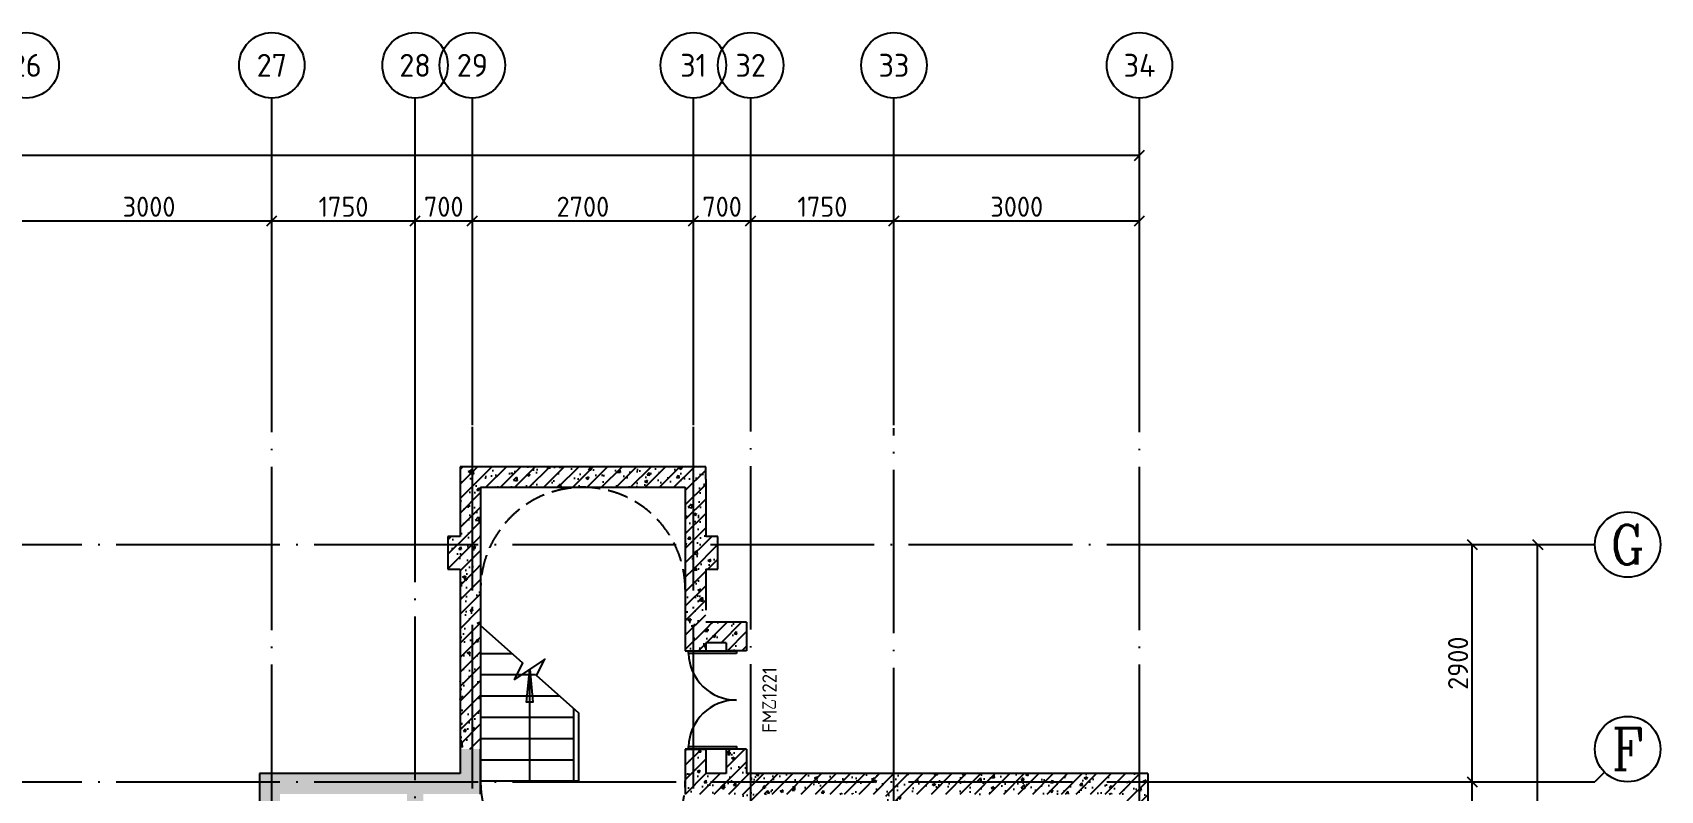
# Model space of a CAD drawing. Extents: x 1129508 to 1196731, y 2982646 to 3009272.
# Drawn here: x 1176845 to 1196731, y 3000007 to 3009272 of the extents above; entities that cross this region are included whole.
import ezdxf
from ezdxf.enums import TextEntityAlignment as Align

# ---------------------------------------------------------------- set-up
doc = ezdxf.new("R2010")
doc.units = 0
doc.header["$LTSCALE"] = 1000
doc.linetypes.add('DASH', pattern=[0.35, 0.25, -0.1])
doc.linetypes.add('DOTE', pattern=[2.42, 2, -0.2, 0.02, -0.2])
for name, color, linetype in [('AXIS', 3, 'Continuous'), ('AXIS_TEXT', 7, 'Continuous'), ('COLUMN', 2, 'Continuous'), ('DOOR_FIRE', 4, 'Continuous'), ('DOOR_FIRE_TEXT', 7, 'Continuous'), ('DOTE', 8, 'DOTE'), ('PUB_HATCH', 8, 'Continuous'), ('STAIR', 8, 'Continuous'), ('WALL', 2, 'Continuous'), ('WINDOW', 4, 'Continuous')]:
    doc.layers.add(name, color=color, linetype=linetype)
doc.styles.add('_TCH_AXIS', font='COMPLEX', dxfattribs={"bigfont": 'GBCBIG'})
doc.styles.add('CADReader_TextStyle', font='tssdeng.shx', dxfattribs={"height": 0.2, "bigfont": 'gbcbig.shx'})
doc.styles.add('COMPLEX', font='COMPLEX')
pattern_1 = [(45, (0, 0), (-88.3883476, 88.3883476), []), (50, (0, 0), (358.63009, -31.376067), [37.5, -412.5]), (355, (0, 0), (-69.375667, 376.096067), [30, -330]), (100.4514, (29.9, -2.6), (289.25469, 344.71977), [31.870095, -350.571056]), (46.1842, (0, 100), (533.620524, -82.75951), [56.25, -618.75]), (96.6356, (44.47, 93.1), (467.33135, 487.05894), [47.80514, -525.8565]), (351.1842, (0, 100), (467.33097, 487.0593), [45, -495]), (21, (50, 75), (298.453526, -201.309445), [37.5, -412.5]), (326, (50, 75), (121.657666, 362.57502), [30, -330]), (71.4514, (74.87, 58.22), (420.111314, 161.26525), [31.870095, -350.571056]), (37.5, (0, 0), (6.0799277, 166.446927), [0, -326, 0, -335, 0, -331.25]), (7.5, (0, 0), (131.534769, 197.205856), [0, -191, 0, -318.5, 0, -126.25]), (-32.5, (-111.5, 0), (266.911218, -11.277436), [0, -125, 0, -390, 0, -517.5]), (-42.5, (-161.5, 0), (291.593085, 50.052491), [0, -162.5, 0, -259, 0, -367.5])]

# ---------------------------------------------------------------- blocks, each defined once
blk = doc.blocks.new('_AXISO')
blk.add_circle((0, 0), 0.5)
at = {"layer": 'AXIS_TEXT', "style": 'COMPLEX', "width": 1.041667}
blk.add_attdef('A', text='', height=0.56, dxfattribs=at).set_placement((-0.25, -0.28), (0.25, -0.28), align=Align.FIT)
blk = doc.blocks.new('21325465')
at = {"layer": 'AXIS', "linetype": 'Continuous'}
for p, q in [((6319713, 305116), (6319713, 309116)), ((6321463, 305116), (6321463, 309116)), ((6322163, 305116), (6322163, 309116)), ((6324863, 305116), (6324863, 309116)), ((6325563, 305116), (6325563, 309116)), ((6327313, 305116), (6327313, 309116)), ((6330313, 305116), (6330313, 309116)), ((6330313, 305116), (6330313, 308766)), ((6330251, 308354), (6330375, 308478)), ((6275563, 308416), (6330313, 308416)), ((6319713, 307266), (6319713, 307966)), ((6321463, 307266), (6321463, 307966)), ((6322163, 307266), (6322163, 307966)), ((6324863, 307266), (6324863, 307966)), ((6325563, 307266), (6325563, 307966)), ((6327313, 307266), (6327313, 307966)), ((6330313, 305116), (6330313, 307966)), ((6319651, 307554), (6319775, 307678)), ((6321401, 307554), (6321525, 307678)), ((6322101, 307554), (6322225, 307678)), ((6324801, 307554), (6324925, 307678)), ((6325501, 307554), (6325625, 307678)), ((6327251, 307554), (6327375, 307678)), ((6330251, 307554), (6330375, 307678)), ((6275563, 307616), (6330313, 307616)), ((6334314, 303720), (6334438, 303596)), ((6335114, 303720), (6335238, 303596)), ((6331876, 303658), (6335526, 303658)), ((6331876, 303658), (6334726, 303658)), ((6334376, 289658), (6334376, 303658)), ((6335176, 289658), (6335176, 303658)), ((6334026, 300758), (6334726, 300758)), ((6334314, 300820), (6334438, 300696))]:
    blk.add_line(p, q, dxfattribs=at)
at = {"layer": 'AXIS'}
for p, q in [((6331876, 303658), (6335876, 303658)), ((6331876, 300758), (6335876, 300758)), ((6335993, 300875), (6335876, 300758))]:
    blk.add_line(p, q, dxfattribs=at)
at = {"layer": 'AXIS', "linetype": 'Continuous'}
for centre in [(6316713, 309516), (6319713, 309516), (6321463, 309516), (6322163, 309516), (6324863, 309516), (6325563, 309516), (6327313, 309516), (6330313, 309516)]:
    blk.add_circle(centre, 400, dxfattribs=at)
at = {"layer": 'DOTE'}
for p, q in [((6319713, 288090), (6319713, 305116)), ((6321463, 298358), (6321463, 305116)), ((6322163, 298258), (6322163, 305116)), ((6324863, 298258), (6324863, 305116)), ((6325563, 295358), (6325563, 305116)), ((6327313, 288053), (6327313, 305079)), ((6330313, 288090), (6330313, 305116)), ((6274252, 303658), (6331876, 303658)), ((6274252, 300758), (6331876, 300758))]:
    blk.add_line(p, q, dxfattribs=at)
at = {"layer": 'AXIS'}
ref = blk.add_blockref('_AXISO', (6336276, 303658), dxfattribs=dict(at, xscale=800, yscale=800, zscale=800))
ref.add_attrib('A', 'G', dxfattribs={"layer": 'AXIS_TEXT', "height": 486, "style": '_TCH_AXIS'}).set_placement((6336068, 303415), (6336484, 303415), align=Align.FIT)
ref = blk.add_blockref('_AXISO', (6336276, 301158), dxfattribs=dict(at, xscale=800, yscale=800, zscale=800))
ref.add_attrib('A', 'F', dxfattribs={"layer": 'AXIS_TEXT', "height": 509, "style": '_TCH_AXIS'}).set_placement((6336082, 300903), (6336470, 300903), align=Align.FIT)
at = {"layer": 'AXIS', "color": 7, "style": 'CADReader_TextStyle'}
for s, p in [('26', (6316713, 309516)), ('27', (6319713, 309516)), ('28', (6321463, 309516)), ('29', (6322163, 309516)), ('31', (6324863, 309516)), ('32', (6325563, 309516)), ('33', (6327313, 309516)), ('34', (6330313, 309516))]:
    blk.add_text(s, height=280, dxfattribs=at).set_placement(p, align=Align.MIDDLE_CENTER)
for s, rotation, p in [('3000', 360, (6318213, 307910)), ('1750', 360, (6320588, 307910)), ('700', 360, (6321813, 307910)), ('2700', 360, (6323513, 307910)), ('700', 360, (6325213, 307910)), ('1750', 360, (6326438, 307910)), ('3000', 360, (6328813, 307910)), ('2900', 90, (6334082, 302208))]:
    blk.add_text(s, height=245, rotation=rotation, dxfattribs=at).set_placement(p, align=Align.TOP_CENTER)
blk = doc.blocks.new('SIPIN1-1-1')
at = {"layer": 'PUB_HATCH'}
h = blk.add_hatch(dxfattribs=at)
h.set_pattern_fill('钢筋混凝土', color=256, scale=50, style=0, pattern_type=2)
h.set_pattern_definition(pattern_1)
h.paths.add_polyline_path([(-248023, 2638286), (-245523, 2638286), (-245523, 2637686), (-245273, 2637686), (-245273, 2638536), (-248273, 2638536), (-248273, 2637686), (-248023, 2637686)], flags=0)
h = blk.add_hatch(dxfattribs=at)
h.set_pattern_fill('钢筋混凝土', color=256, scale=50, style=0, pattern_type=2)
h.set_pattern_definition(pattern_1)
h.paths.add_polyline_path([(-248423, 2637286), (-248023, 2637286), (-248023, 2637686), (-248423, 2637686)], flags=0)
h = blk.add_hatch(dxfattribs=at)
h.set_pattern_fill('钢筋混凝土', color=256, scale=50, style=0, pattern_type=2)
h.set_pattern_definition(pattern_1)
h.paths.add_polyline_path([(-245523, 2637286), (-245123, 2637286), (-245123, 2637686), (-245523, 2637686)], flags=0)
h = blk.add_hatch(dxfattribs=at)
h.set_pattern_fill('钢筋混凝土', color=256, scale=50, style=0, pattern_type=2)
h.set_pattern_definition(pattern_1)
h.paths.add_polyline_path([(-248273, 2636286), (-248023, 2636286), (-248023, 2637286), (-248273, 2637286)], flags=0)
h = blk.add_hatch(dxfattribs=at)
h.set_pattern_fill('钢筋混凝土', color=256, scale=50, style=0, pattern_type=2)
h.set_pattern_definition(pattern_1)
h.paths.add_polyline_path([(-245273, 2636286), (-245273, 2637286), (-245523, 2637286), (-245523, 2636286)], flags=0)
h = blk.add_hatch(dxfattribs=at)
h.set_pattern_fill('钢筋混凝土', color=256, scale=50, style=0, pattern_type=2)
h.set_pattern_definition(pattern_1)
h.paths.add_polyline_path([(-245273, 2636386), (-245023, 2636386), (-244923, 2636486), (-244773, 2636636), (-245273, 2636636)], flags=0)
h = blk.add_hatch(dxfattribs=at)
h.set_pattern_fill('钢筋混凝土', color=256, scale=50, style=0, pattern_type=2)
h.set_pattern_definition(pattern_1)
h.paths.add_polyline_path([(-244923, 2636486), (-245023, 2636386), (-245023, 2636286), (-244773, 2636286), (-244773, 2636636)], flags=0)
h = blk.add_hatch(dxfattribs=at)
h.set_pattern_fill('钢筋混凝土', color=256, scale=50, style=0, pattern_type=2)
h.set_pattern_definition(pattern_1)
h.paths.add_polyline_path([(-248273, 2636286), (-248273, 2635086), (-248023, 2635086), (-248023, 2636286)], flags=0)
h = blk.add_hatch(dxfattribs=at)
h.set_pattern_fill('钢筋混凝土', color=256, scale=50, style=0, pattern_type=2)
h.set_pattern_definition(pattern_1)
h.paths.add_polyline_path([(-258873, 2635086), (-259123, 2635086), (-259123, 2634536), (-258423, 2634536), (-258423, 2632636), (-258223, 2632636), (-258223, 2634536), (-256673, 2634536), (-256673, 2629986), (-256473, 2629986), (-256473, 2633336), (-253673, 2633336), (-253673, 2630885), (-255473, 2630885), (-255473, 2630685), (-251673, 2630685), (-251673, 2630885), (-253473, 2630885), (-253473, 2633336), (-250673, 2633336), (-250673, 2629986), (-250473, 2629986), (-250473, 2634536), (-248923, 2634536), (-248923, 2632636), (-248723, 2632636), (-248723, 2634536), (-248023, 2634536), (-248023, 2635086), (-248273, 2635086), (-248273, 2634786), (-250723, 2634786), (-250723, 2633586), (-256423, 2633586), (-256423, 2634786), (-258873, 2634786)], flags=0)
h = blk.add_hatch(dxfattribs=at)
h.set_pattern_fill('钢筋混凝土', color=256, scale=50, style=0, pattern_type=2)
h.set_pattern_definition(pattern_1)
h.paths.add_polyline_path([(-245523, 2635086), (-245523, 2634536), (-244823, 2634536), (-244823, 2632836), (-246823, 2632836), (-246823, 2632636), (-244623, 2632636), (-244623, 2634536), (-243073, 2634536), (-243073, 2629986), (-242873, 2629986), (-242873, 2633336), (-242323, 2633336), (-242323, 2633586), (-242823, 2633586), (-242823, 2634786), (-245273, 2634786), (-245273, 2635086)], flags=0)
h = blk.add_hatch(dxfattribs=at)
h.set_pattern_fill('钢筋混凝土', color=256, scale=50, style=0, pattern_type=2)
h.set_pattern_definition(pattern_1)
h.paths.add_polyline_path([(-244773, 2634786), (-244773, 2635086), (-245023, 2635086), (-245023, 2634786)], flags=0)
h = blk.add_hatch(dxfattribs=at)
h.set_pattern_fill('钢筋混凝土', color=256, scale=50, style=0, pattern_type=2)
h.set_pattern_definition(pattern_1)
h.paths.add_polyline_path([(-242823, 2634536), (-240123, 2634536), (-239973, 2634686), (-239873, 2634786), (-242823, 2634786)], flags=0)
h = blk.add_hatch(dxfattribs=at)
h.set_pattern_fill('钢筋混凝土', color=256, scale=50, style=0, pattern_type=2)
h.set_pattern_definition(pattern_1)
h.paths.add_polyline_path([(-239873, 2633586), (-239873, 2634786), (-239973, 2634686), (-240123, 2634536), (-240123, 2633586)], flags=0)
at = {"layer": 'COLUMN'}
for points in [[(-245273, 2638536), (-248273, 2638536)], [(-248273, 2638536), (-248273, 2637686)], [(-245273, 2638386), (-245273, 2638536)], [(-248023, 2638286), (-245523, 2638286)], [(-245523, 2638286), (-245523, 2637686)], [(-248273, 2637686), (-248423, 2637686)], [(-248423, 2637686), (-248423, 2637286)], [(-248273, 2637686), (-248273, 2637686)], [(-245523, 2637686), (-245523, 2637686)], [(-245523, 2637686), (-245523, 2637286)], [(-245523, 2637686), (-245523, 2637686)], [(-245123, 2637686), (-245273, 2637686)], [(-245123, 2637286), (-245123, 2637686)], [(-248423, 2637286), (-248273, 2637286)], [(-248273, 2637286), (-248273, 2637286)], [(-248273, 2637286), (-248273, 2636286)], [(-245523, 2637286), (-245523, 2637286)], [(-245523, 2637286), (-245523, 2637286)], [(-245523, 2637286), (-245523, 2636286)], [(-245273, 2637286), (-245123, 2637286)], [(-248273, 2636286), (-248273, 2636286)], [(-245523, 2636286), (-245523, 2636286)], [(-248273, 2635086), (-248273, 2634786)], [(-248023, 2634536), (-248023, 2635086)], [(-245523, 2635086), (-245523, 2634536)], [(-245523, 2635086), (-245523, 2635086)], [(-248273, 2634786), (-250723, 2634786)], [(-250723, 2634786), (-250723, 2633586)], [(-245023, 2634786), (-245273, 2634786)], [(-242823, 2634786), (-244773, 2634786)]]:
    blk.add_lwpolyline(points, dxfattribs=at)
at = {"layer": 'DOOR_FIRE', "linetype": 'Continuous'}
for points in [[(-244898, 2636256), (-245483, 2636256), (-245483, 2636286), (-244898, 2636286), (-244898, 2636256)], [(-244898, 2635086), (-245483, 2635086), (-245483, 2635116), (-244898, 2635116), (-244898, 2635086)]]:
    blk.add_lwpolyline(points, dxfattribs=at)
for centre, start, end in [((-244898, 2636271), 181.4693, 270), ((-244898, 2635101), 90, 178.5307)]:
    blk.add_arc(centre, 585, start, end, dxfattribs=at)
at = {"layer": 'STAIR', "linetype": 'Continuous'}
for p, q in [((-248023, 2636256), (-247641, 2636256)), ((-248023, 2635996), (-247350, 2635996)), ((-248023, 2635736), (-247059, 2635736)), ((-246883, 2634696), (-246883, 2635578)), ((-248023, 2635476), (-246883, 2635476)), ((-248023, 2635216), (-246883, 2635216)), ((-248023, 2634956), (-246883, 2634956))]:
    blk.add_line(p, q, dxfattribs=at)
for points in [[(-246823, 2634696), (-246823, 2635524), (-247338, 2635986), (-247236, 2636184), (-247609, 2635938), (-247507, 2636136), (-248023, 2636598), (-248023, 2634696), (-246823, 2634696)], [(-247423, 2634696), (-247423, 2636061), (-247383, 2635661), (-247463, 2635661), (-247423, 2636061)]]:
    blk.add_lwpolyline(points, dxfattribs=at)
at = {"layer": 'STAIR', "color": 9, "linetype": 'DASH'}
for centre, start, end in [((-246773, 2637036), 0, 180), ((-246773, 2634696), 180, 0)]:
    blk.add_arc(centre, 1250, start, end, dxfattribs=at)
at = {"layer": 'WALL'}
for points in [[(-245273, 2638536), (-245273, 2638536)], [(-245273, 2638386), (-245273, 2637686)], [(-245273, 2638386), (-245273, 2638386)], [(-248023, 2638286), (-248023, 2637486)], [(-248023, 2637486), (-248023, 2637486)], [(-248023, 2637486), (-248023, 2636786)], [(-248023, 2637486), (-248023, 2637486)], [(-245273, 2637286), (-245273, 2636786)], [(-248023, 2636786), (-248023, 2636786)], [(-248023, 2636786), (-248023, 2635086)], [(-248023, 2636786), (-248023, 2636786)], [(-245273, 2636786), (-245273, 2636786)], [(-244773, 2636636), (-245273, 2636636)], [(-244773, 2636636), (-244773, 2636286)], [(-245023, 2636386), (-245273, 2636386)], [(-245273, 2636386), (-245273, 2636286)], [(-245023, 2636386), (-245023, 2636286)], [(-248273, 2636286), (-248273, 2635086)], [(-245273, 2636286), (-245273, 2636286)], [(-244773, 2636286), (-245023, 2636286)], [(-245523, 2635086), (-245523, 2635086)], [(-245273, 2635086), (-245523, 2635086)], [(-245273, 2635086), (-245273, 2634786)], [(-245023, 2635086), (-245023, 2634786)], [(-244773, 2635086), (-245023, 2635086)], [(-244773, 2635086), (-244773, 2634786)], [(-250723, 2634786), (-250723, 2633586)], [(-239873, 2634786), (-242823, 2634786)], [(-239873, 2634786), (-239873, 2633586)]]:
    blk.add_lwpolyline(points, dxfattribs=at)
at = {"layer": 'WINDOW', "linetype": 'Continuous'}
for p, q in [((-245523, 2636286), (-245273, 2636286)), ((-245523, 2635086), (-245273, 2635086))]:
    blk.add_line(p, q, dxfattribs=at)
at = {"layer": 'DOTE'}
blk.add_blockref('21325465', (-6570286, 2333928), dxfattribs=at)
at = {"layer": 'DOOR_FIRE_TEXT', "style": 'CADReader_TextStyle'}
blk.add_text('FM乙1221', height=175, rotation=90, dxfattribs=at).set_placement((-244493, 2635686), align=Align.MIDDLE_CENTER)

msp = doc.modelspace()

# ---------------------------------------------------------------- block references
msp.add_blockref('SIPIN1-1-1', (1430341, 365427))

doc.saveas('drawing.dxf')
